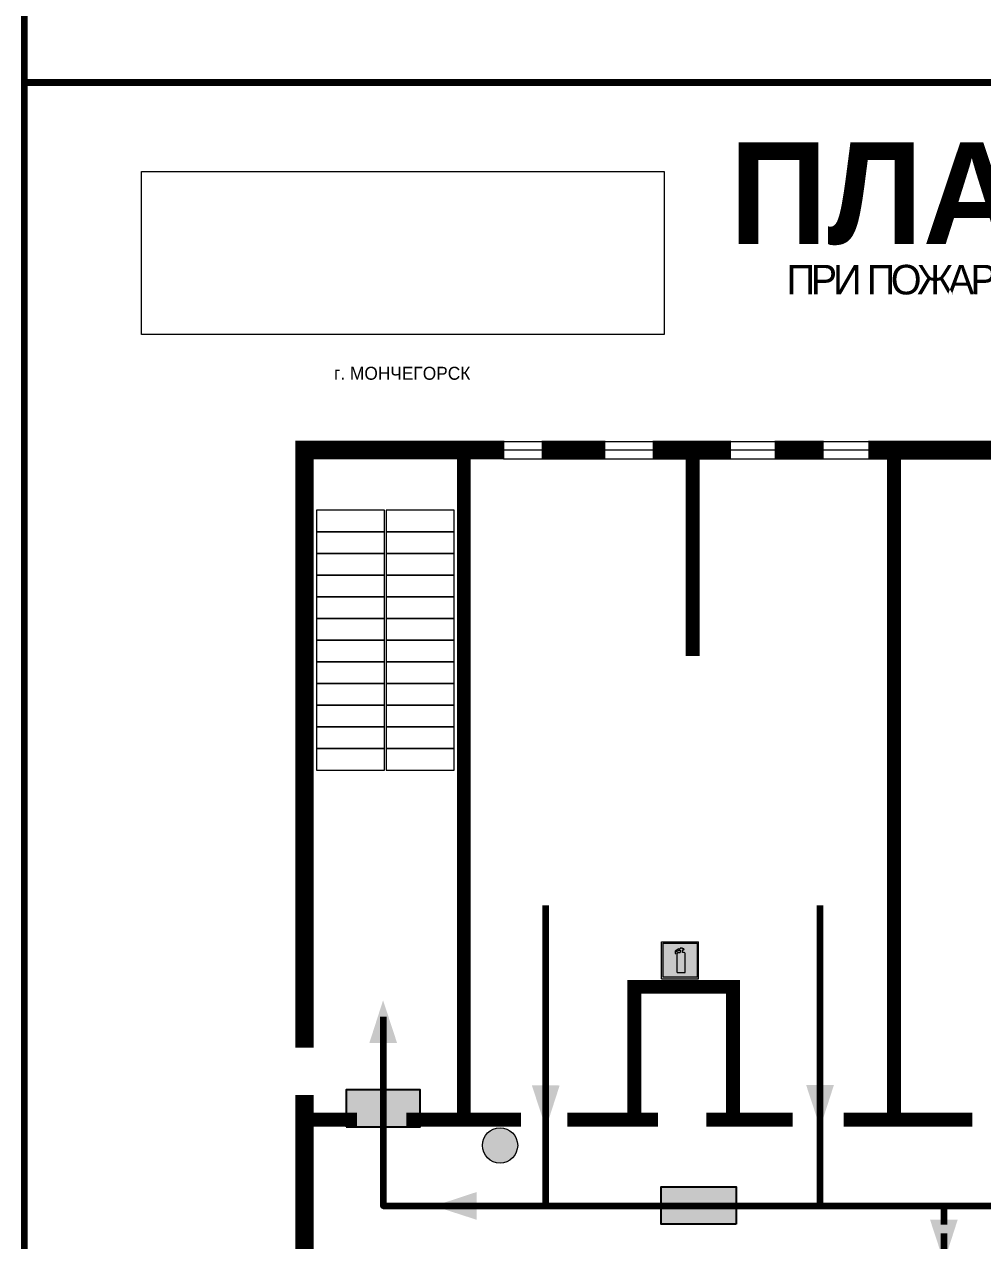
# Model space of a CAD drawing. Header units: millimetres. Extents: x 13114 to 67229, y 22859 to 38520.
# Drawn here: x 29371.4 to 29578.8, y 24815 to 25078.1 of the extents above; entities that cross this region are included whole.
import ezdxf

# ---------------------------------------------------------------- set-up
doc = ezdxf.new("R2010")
doc.units = ezdxf.units.MM
doc.linetypes.add('{ Wide Dash }', pattern=[12, 4, -2, 4, -2])
doc.layers.add('План_Штампы', color=7, linetype='Continuous')
doc.styles.add('обычный', font='arial.ttf')
picture_1 = doc.add_image_def('image1.jpg', size_in_pixel=(337, 105))

# ---------------------------------------------------------------- blocks, each defined once
blk = doc.blocks.new('A$C7B4425F7')
at = {"true_color": 0xffffff}
blk.add_hatch(color=7, dxfattribs=at).paths.add_polyline_path([(0, 0), (-16, 0), (-16, -8), (0, -8)])
h = blk.add_hatch(color=126)
h.paths.add_polyline_path([(-0.2, -0.2), (-15.8, -0.2), (-15.8, -7.8), (-0.2, -7.8)])
h.paths.add_polyline_path([(-11.76, -2.03), (-11.76, -3.66), (-11.17, -3.66, -0.568275), (-11.17, -6.18), (-12.58, -6.18), (-12.58, -2.03)], flags=16)
h.paths.add_polyline_path([(-13.33, -4.12, -0.495768), (-13.59, -6.18), (-15.03, -6.18), (-15.03, -2.03), (-13.59, -2.03, -0.487973)], flags=16)
h.paths.add_polyline_path([(-10.25, -2.03), (-9.48, -2.03), (-9.48, -6.18), (-10.25, -6.18)], flags=16)
h.paths.add_polyline_path([(-13.84, -3.69), (-14.24, -3.69), (-14.24, -3.03), (-13.9, -3.03, -0.692621)], flags=0)
h.paths.add_polyline_path([(-9.15, -2.03), (-8.4, -2.03), (-8.04, -3.07), (-7.68, -2.03), (-6.93, -2.03), (-7.64, -4.1), (-6.93, -6.18), (-7.68, -6.18), (-8.04, -5.14), (-8.4, -6.18), (-9.15, -6.18), (-8.44, -4.1)], flags=16)
h.paths.add_polyline_path([(-11.76, -4.46), (-11.42, -4.46, -0.692621), (-11.36, -5.12), (-11.76, -5.12)], flags=0)
h.paths.add_polyline_path([(-13.9, -5.2), (-14.24, -5.2), (-14.24, -4.55), (-13.84, -4.55, -0.708038)], flags=0)
edge = h.paths.add_edge_path(flags=16)
edge.add_ellipse((-5.51, -4.08), major_axis=(0, 2.05), ratio=0.586184, start_angle=0, end_angle=360)
edge = h.paths.add_edge_path(flags=0)
edge.add_ellipse((-5.51, -4.08), major_axis=(0, 1.14), ratio=0.454828, start_angle=0, end_angle=360)
h.paths.add_polyline_path([(-4.13, -4.96, 0.377264), (-3.48, -4.52, 0.0555), (-3.16, -2.03), (-1.66, -2.03), (-1.66, -4.96), (-0.96, -4.96), (-0.96, -7.01), (-1.75, -7.01), (-1.75, -6.18), (-3.3, -6.18), (-3.3, -7.02), (-4.13, -7.02)], flags=16)
h.paths.add_polyline_path([(-2.73, -2.91), (-2.28, -2.91), (-2.28, -4.96), (-3.05, -4.96, 0.079136)], flags=0)
at = {"color": 126}
blk.add_lwpolyline([(-16, -8), (0, -8), (0, 0), (-16, 0)], close=True, dxfattribs=at)
blk = doc.blocks.new('A$C32E8229D')
at = {"true_color": 0xffffff}
blk.add_hatch(color=7, dxfattribs=at).paths.add_polyline_path([(0, 0), (0, -8), (16, -8), (16, 0)])
h = blk.add_hatch(color=126)
h.paths.add_polyline_path([(0.2, -0.2), (15.8, -0.2), (15.8, -7.8), (0.2, -7.8)])
h.paths.add_polyline_path([(13.49, -2.05), (12.08, -2.05), (11.37, -2.63, 0.162397), (11.29, -2.84), (11.29, -3.63), (10.35, -3.63), (10.35, -4.05), (11.68, -4.05), (11.68, -3.48), (12.26, -4.28), (11.29, -5.1), (11.29, -6.78), (11.85, -6.78), (11.85, -5.44), (12.8, -4.64), (12.8, -5.94), (14.46, -5.94), (14.46, -5.39), (13.45, -5.39), (13.45, -3.97), (12.46, -2.59), (13.15, -2.59), (13.69, -3.34), (14.18, -3)], flags=16)
h.paths.add_polyline_path([(10.74, -1.82, 1), (11.8, -1.82, 1)], flags=16)
h.paths.add_polyline_path([(9.39, -3.59), (5.99, -3.59), (6.56, -3.03), (5.91, -3.03), (5.1, -3.83), (5.91, -4.64), (6.56, -4.64), (5.99, -4.09), (9.39, -4.09)], flags=16)
h.paths.add_polyline_path([(4.29, -1.08), (1.72, -1.08), (1.72, -6.6), (4.29, -6.6)], flags=16)
at = {"color": 126}
blk.add_lwpolyline([(16, -8), (0, -8), (0, 0), (16, 0)], close=True, dxfattribs=at)
blk = doc.blocks.new('A$C3AD82952')
at = {"true_color": 0xf5f5ff}
h = blk.add_hatch(color=7, dxfattribs=at)
h.dxf.hatch_style = 1
h.paths.add_polyline_path([(8.21, 8.73, 0.414214), (7.89, 9.05), (7.22, 9.05), (7.22, 9.92), (7.59, 9.92, 1), (7.57, 10.36), (7.22, 10.36), (7.22, 10.6), (6.43, 10.6), (6.43, 10.36), (6.01, 10.36), (4.74, 9.59), (4.74, 8.69), (4.98, 8.73), (4.98, 9.26), (6.12, 9.91), (6.43, 9.91), (6.43, 9.05), (5.76, 9.05, 0.414214), (5.44, 8.73), (5.44, 2.2), (8.21, 2.2)], flags=0)
h.paths.add_polyline_path([(12.8, 12.8), (0, 12.8), (0, 0), (12.8, 0)])
h.paths.add_polyline_path([(0.51, 12.29), (12.29, 12.29), (12.29, 0.51), (0.51, 0.51)], flags=16)
h.paths.add_polyline_path([(4.74, 9.59), (6.01, 10.36), (6.43, 10.36), (6.43, 10.6), (7.22, 10.6), (7.22, 10.36), (7.59, 10.36, -0.94586), (7.59, 9.92), (7.22, 9.92), (7.22, 9.05), (7.89, 9.05, -0.414214), (8.21, 8.73), (8.21, 2.2), (5.44, 2.2), (5.44, 8.73, -0.414214), (5.76, 9.05), (6.43, 9.05), (6.43, 9.91), (6.12, 9.91), (4.98, 9.26), (4.98, 8.73), (4.74, 8.69)], flags=0)
h = blk.add_hatch(color=242)
h.dxf.hatch_style = 1
h.paths.add_polyline_path([(12.29, 12.29), (0.51, 12.29), (0.51, 0.51), (12.29, 0.51)])
h.paths.add_polyline_path([(4.74, 8.69), (4.74, 9.59), (6.01, 10.36), (6.43, 10.36), (6.43, 10.6), (7.22, 10.6), (7.22, 10.36), (7.59, 10.36, -0.94586), (7.59, 9.92), (7.22, 9.92), (7.22, 9.05), (7.89, 9.05, -0.414214), (8.21, 8.73), (8.21, 2.2), (5.44, 2.2), (5.44, 8.73, -0.414214), (5.76, 9.05), (6.43, 9.05), (6.43, 9.91), (6.12, 9.91), (4.98, 9.26), (4.98, 8.73)], flags=16)
h = blk.add_hatch(color=7, dxfattribs=at)
h.dxf.hatch_style = 1
h.paths.add_polyline_path([(8.21, 8.73, 0.414214), (7.89, 9.05), (7.22, 9.05), (7.22, 9.92), (7.59, 9.92, 1), (7.57, 10.36), (7.22, 10.36), (7.22, 10.6), (6.43, 10.6), (6.43, 10.36), (6.01, 10.36), (4.74, 9.59), (4.74, 8.69), (4.98, 8.73), (4.98, 9.26), (6.12, 9.91), (6.43, 9.91), (6.43, 9.05), (5.76, 9.05, 0.414214), (5.44, 8.73), (5.44, 2.2), (8.21, 2.2)])
at = {"color": 242, "lineweight": 5}
for p, q in [((0, 0), (0, 12.8)), ((0, 12.8), (12.8, 12.8)), ((12.8, 0), (12.8, 12.8)), ((6.01, 10.36), (4.74, 9.59)), ((4.74, 9.59), (4.74, 8.69)), ((4.74, 8.69), (4.98, 8.73)), ((4.98, 9.26), (6.12, 9.91)), ((4.98, 8.73), (4.98, 9.26)), ((5.44, 2.2), (5.44, 8.73)), ((5.76, 9.05), (6.43, 9.05)), ((6.01, 10.36), (6.43, 10.36)), ((6.12, 9.91), (6.43, 9.91)), ((7.22, 10.6), (6.43, 10.6)), ((6.43, 10.6), (6.43, 10.36)), ((6.43, 9.91), (6.43, 9.05)), ((7.22, 10.36), (7.22, 10.6)), ((7.59, 10.36), (7.22, 10.36)), ((7.22, 9.05), (7.22, 9.92)), ((7.59, 9.92), (7.22, 9.92)), ((7.89, 9.05), (7.22, 9.05)), ((8.21, 2.2), (8.21, 8.73)), ((0, 0), (12.8, 0)), ((5.44, 2.2), (8.21, 2.2))]:
    blk.add_line(p, q, dxfattribs=at)
blk.add_lwpolyline([(0.51, 12.29), (12.29, 12.29), (12.29, 0.51), (0.51, 0.51)], close=True, dxfattribs=at)
for centre, radius, start, end in [((5.76, 8.73), 0.32, 90, 180), ((7.58, 10.14), 0.223, 273.1875, 86.8125), ((7.89, 8.73), 0.32, 0, 90)]:
    blk.add_arc(centre, radius, start, end, dxfattribs=at)
blk = doc.blocks.new('A$C7B8C2D5B')
at = {"lineweight": 0}
h = blk.add_hatch(color=5, dxfattribs=at)
h.dxf.hatch_style = 1
h.paths.add_polyline_path([(1.4, -3.02, 1), (-2.11, -3.02, 1)])
at = {"color": 5, "lineweight": 0}
blk.add_circle((-0.36, -3.02), 1.75, dxfattribs=at)

msp = doc.modelspace()

# ---------------------------------------------------------------- linework, layer by layer
at = {"color": 6, "lineweight": 100}
for points in [[(29371.38, 25065.56), (29971.38, 25065.56), (29971.38, 25460.56), (29371.38, 25460.56)], [(29371.38, 24670.56), (29971.38, 24670.56), (29971.38, 25065.56), (29371.38, 25065.56)]]:
    msp.add_lwpolyline(points, close=True, dxfattribs=at)
at = {"lineweight": 0}
for points, const_width in [([(29432.03, 24856.71), (29432.03, 24986.05), (29475.24, 24986.05)], 4), ([(29483.36, 24986.05), (29497.15, 24986.05)], 4), ([(29507.36, 24986.05), (29524.36, 24986.05)], 4), ([(29533.8, 24986.05), (29544.38, 24986.05)], 4), ([(29554.02, 24986.05), (29614.56, 24986.05)], 4), ([(29466.49, 24841.19), (29466.49, 24984.34)], 3), ([(29516.04, 24986.05), (29516.04, 24941.5)], 3), ([(29559.58, 24841.19), (29559.58, 24983.94)], 3), ([(29503.39, 24841.19), (29503.39, 24869.92), (29524.74, 24869.92), (29524.74, 24841.19)], 3), ([(29443.64, 24801.99), (29432.03, 24801.99), (29432.03, 24846.51), (29432.03, 24776.67)], 4), ([(29431.31, 24841.19), (29443.35, 24841.19)], 3), ([(29454.07, 24841.19), (29478.88, 24841.19)], 3), ([(29488.87, 24841.19), (29508.5, 24841.19)], 3), ([(29518.97, 24841.19), (29537.64, 24841.19)], 3), ([(29548.73, 24841.19), (29576.53, 24841.19)], 3)]:
    msp.add_lwpolyline(points, dxfattribs=dict(at, const_width=const_width))
for points in [[(29475.19, 24987.91), (29857.68, 24987.91)], [(29475.24, 24986.05), (29857.73, 24986.05)], [(29475.12, 24984.12), (29857.61, 24984.12)]]:
    msp.add_lwpolyline(points, dxfattribs=at)
for points in [[(29434.65, 24968.35), (29449.34, 24968.35), (29449.34, 24973.04), (29434.65, 24973.04)], [(29449.71, 24968.35), (29464.4, 24968.35), (29464.4, 24973.04), (29449.71, 24973.04)], [(29434.65, 24963.66), (29449.34, 24963.66), (29449.34, 24968.35), (29434.65, 24968.35)], [(29449.71, 24963.66), (29464.4, 24963.66), (29464.4, 24968.35), (29449.71, 24968.35)], [(29434.65, 24958.97), (29449.34, 24958.97), (29449.34, 24963.66), (29434.65, 24963.66)], [(29449.71, 24958.97), (29464.4, 24958.97), (29464.4, 24963.66), (29449.71, 24963.66)], [(29434.65, 24954.28), (29449.34, 24954.28), (29449.34, 24958.97), (29434.65, 24958.97)], [(29449.71, 24954.28), (29464.4, 24954.28), (29464.4, 24958.97), (29449.71, 24958.97)], [(29434.65, 24949.59), (29449.34, 24949.59), (29449.34, 24954.28), (29434.65, 24954.28)], [(29449.71, 24949.59), (29464.4, 24949.59), (29464.4, 24954.28), (29449.71, 24954.28)], [(29434.65, 24944.91), (29449.34, 24944.91), (29449.34, 24949.59), (29434.65, 24949.59)], [(29449.71, 24944.91), (29464.4, 24944.91), (29464.4, 24949.59), (29449.71, 24949.59)], [(29434.65, 24940.22), (29449.34, 24940.22), (29449.34, 24944.91), (29434.65, 24944.91)], [(29449.71, 24940.22), (29464.4, 24940.22), (29464.4, 24944.91), (29449.71, 24944.91)], [(29434.65, 24935.53), (29449.34, 24935.53), (29449.34, 24940.22), (29434.65, 24940.22)], [(29449.71, 24935.53), (29464.4, 24935.53), (29464.4, 24940.22), (29449.71, 24940.22)], [(29434.65, 24930.84), (29449.34, 24930.84), (29449.34, 24935.53), (29434.65, 24935.53)], [(29449.71, 24930.84), (29464.4, 24930.84), (29464.4, 24935.53), (29449.71, 24935.53)], [(29434.65, 24926.15), (29449.34, 24926.15), (29449.34, 24930.84), (29434.65, 24930.84)], [(29449.71, 24926.15), (29464.4, 24926.15), (29464.4, 24930.84), (29449.71, 24930.84)], [(29434.65, 24921.46), (29449.34, 24921.46), (29449.34, 24926.15), (29434.65, 24926.15)], [(29449.71, 24921.46), (29464.4, 24921.46), (29464.4, 24926.15), (29449.71, 24926.15)], [(29434.65, 24916.77), (29449.34, 24916.77), (29449.34, 24921.46), (29434.65, 24921.46)], [(29449.71, 24916.77), (29464.4, 24916.77), (29464.4, 24921.46), (29449.71, 24921.46)]]:
    msp.add_lwpolyline(points, close=True, dxfattribs=at)
at = {"color": 126, "lineweight": 100, "true_color": 0x008754}
for points in [[(29449.02, 24863.42), (29449.02, 24822.51), (29619.75, 24822.51), (29619.75, 24917.91)], [(29484.25, 24822.51), (29484.25, 24887.47)], [(29543.62, 24822.51), (29543.62, 24887.47)]]:
    msp.add_lwpolyline(points, dxfattribs=at)
at = {"color": 126, "linetype": '{ Wide Dash }', "lineweight": 100, "true_color": 0x008754}
msp.add_lwpolyline([(29570.36, 24822.51), (29570.36, 24792.94), (29670.34, 24792.94)], dxfattribs=at)
at = {"layer": 'План_Штампы', "color": 126, "true_color": 0x008754}
for points in [[(29452.06, 24857.75), (29446.06, 24857.77), (29449.03, 24866.99)], [(29481.23, 24848.58), (29487.24, 24848.56), (29484.26, 24839.34)], [(29540.59, 24848.65), (29546.59, 24848.64), (29543.62, 24839.42)], [(29469.29, 24825.52), (29469.28, 24819.51), (29460.06, 24822.49)], [(29567.39, 24819.56), (29573.39, 24819.54), (29570.42, 24810.32)]]:
    msp.add_solid(points, dxfattribs=at)

# ---------------------------------------------------------------- block references
for name, p, xscale, yscale, zscale in [('A$C3AD82952', (29509.29, 24871.66), 0.625, 0.625, 0.625), ('A$C7B8C2D5B', (29475.13, 24842.17), 2.177419353276491, 2.177419353276491, 2.177419353276491)]:
    msp.add_blockref(name, p, dxfattribs=dict(xscale=xscale, yscale=yscale, zscale=zscale))
at = {"layer": 'План_Штампы'}
msp.add_blockref('A$C7B4425F7', (29457.05, 24847.64), dxfattribs=at)
at = {"layer": 'План_Штампы', "color": 126, "true_color": 0x008754, "xscale": 1.012510887696, "yscale": 1.012510887696, "zscale": 1.012510887696, "rotation": 359.9978653237144}
msp.add_blockref('A$C32E8229D', (29509.22, 24826.67), dxfattribs=at)

# ---------------------------------------------------------------- texts
at = {"lineweight": 0, "style": 'обычный'}
for s, insert, char_height, width, attachment_point in [('{\\fProxima Nova Rg|b1|i0|c204|p2;ПЛАН ЭВАКУАЦИИ}', (29524.03, 25052.59), 22, 493.8901, 1), ('\\pi-8.4,l8.4,t8.4;{\\fProxima Nova Rg|b0|i0|c204|p2;г. МОНЧЕГОРСК\\H1.1997x; }', (29453.16, 25002.62), 2.8, 126.6484, 5)]:
    msp.add_mtext(s, dxfattribs=dict(at, insert=insert, char_height=char_height, width=width, attachment_point=attachment_point))
at = {"color": 0, "lineweight": 0, "insert": (29673.82, 25020.71), "char_height": 8, "width": 449.2158, "attachment_point": 5, "style": 'обычный'}
msp.add_mtext('{\\fArial Black|b1|i0|c204|p34;\\H2x;\\T0.85;  \\fArial Narrow|b0|i0|c204|p34;\\H0.8x;\\W0.9;\\P\\fProxima Nova Rg|b0|i0|c204|p2;\\H0.5x;\\W1;\\C256;ПРИ ПОЖАРЕ  ИЛИ ДРУГИХ ЧРЕЗВЫЧАЙНЫХ СИТУАЦИЯХ  ИЗ ПОМЕЩЕНИЙ \\fProxima Nova Rg|b1|i0|c204|p2;\\H1.25x;\\PЦЭО: ВОДОГРЕЙНОЙ КОТЕЛЬНОЙ КПО\\P4 ЭТАЖ }', dxfattribs=at)

# ---------------------------------------------------------------- pictures from other files: only their frames are drawn
at = {"color": 7, "lineweight": 0, "true_color": 0xf5f5ff}
image = msp.add_image(picture_1, insert=(29396.75, 25011.03), size_in_units=(113.11, 35.24), dxfattribs=at)
image.dxf.flags = 7

doc.saveas('drawing.dxf')
